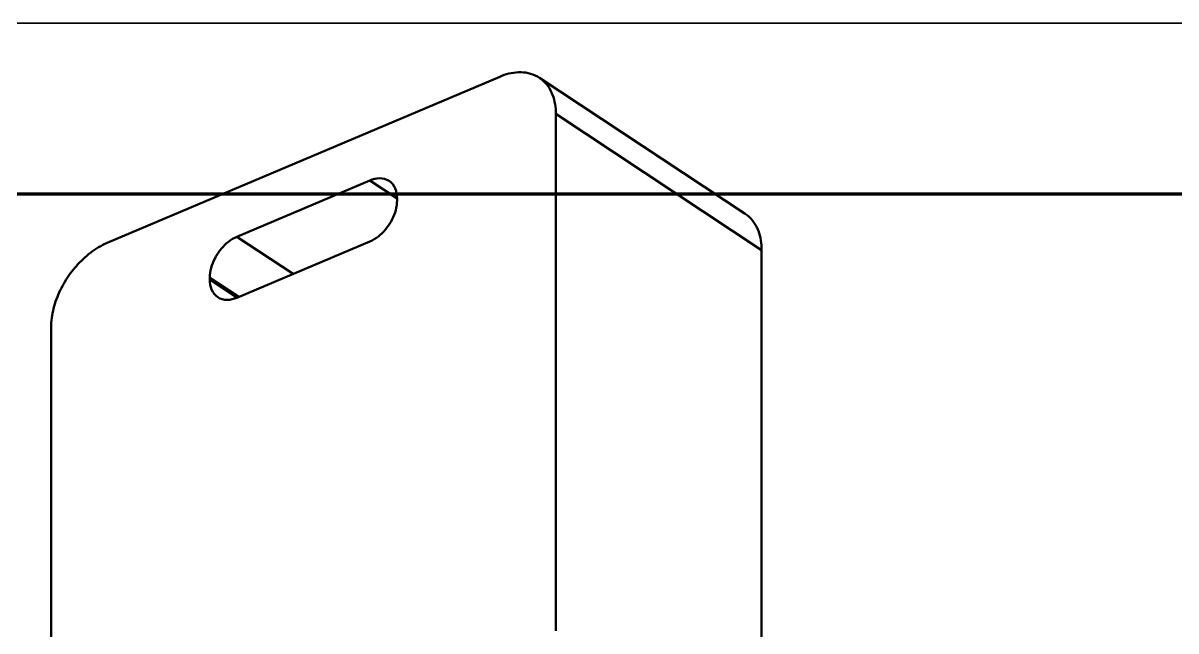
# Model space of a CAD drawing. Header units: millimetres. Extents: x 0 to 900, y 0 to 148.
# Drawn here: x 125.81 to 159.46, y 130.74 to 148.5 of the extents above; entities that cross this region are included whole.
import ezdxf

# ---------------------------------------------------------------- set-up
doc = ezdxf.new("R2010")
doc.units = ezdxf.units.MM
doc.header["$LTSCALE"] = 0.125
for name, color, linetype, lineweight in [('FRAME', 7, 'Continuous', 70), ('TITLE', 7, 'Continuous', 35), ('VISIBLE', 7, 'Continuous', 50)]:
    doc.layers.add(name, color=color, linetype=linetype, lineweight=lineweight)

msp = doc.modelspace()

# ---------------------------------------------------------------- linework, layer by layer
at = {"layer": 'FRAME'}
msp.add_lwpolyline([(5, 5), (205, 5), (205, 143.5), (5, 143.5)], close=True, dxfattribs=at)
at = {"layer": 'TITLE'}
msp.add_lwpolyline([(0, 0), (210, 0), (210, 148.5), (0, 148.5)], close=True, dxfattribs=at)
at = {"layer": 'VISIBLE'}
for p, q in [((128.265, 142.076), (139.722, 146.932)), ((140.881, 146.901), (146.888, 142.923)), ((141.362, 130.738), (141.362, 145.846)), ((147.368, 141.868), (141.362, 145.846)), ((135.934, 143.901), (132.053, 142.256)), ((136.726, 143.376), (135.934, 143.901)), ((136.726, 143.376), (136.726, 143.317)), ((133.693, 141.17), (132.053, 142.256)), ((135.934, 142.12), (132.053, 140.475)), ((147.368, 126.836), (147.368, 141.868)), ((131.26, 141.06), (131.26, 141)), ((132.108, 140.498), (131.26, 141.06)), ((132.053, 140.475), (131.26, 141)), ((126.625, 124.492), (126.625, 139.599))]:
    msp.add_line(p, q, dxfattribs=at)
for points in [[(140.881, 146.901), (140.821, 146.938), (140.757, 146.971), (140.692, 146.998), (140.624, 147.02), (140.555, 147.038), (140.485, 147.05), (140.415, 147.058), (140.344, 147.062), (140.273, 147.062), (140.202, 147.057), (140.131, 147.049), (140.061, 147.037), (139.991, 147.022), (139.923, 147.003), (139.855, 146.982), (139.788, 146.958), (139.722, 146.932)], [(141.362, 145.846), (141.36, 145.917), (141.356, 145.988), (141.349, 146.058), (141.339, 146.129), (141.326, 146.199), (141.31, 146.268), (141.29, 146.336), (141.266, 146.403), (141.239, 146.469), (141.208, 146.533), (141.173, 146.595), (141.134, 146.654), (141.091, 146.711), (141.044, 146.764), (140.993, 146.814), (140.939, 146.86), (140.881, 146.901)], [(135.934, 143.901), (136.002, 143.927), (136.073, 143.947), (136.144, 143.96), (136.217, 143.964), (136.29, 143.96), (136.362, 143.946), (136.43, 143.922), (136.494, 143.887)], [(136.494, 143.887), (136.552, 143.842), (136.601, 143.788), (136.642, 143.727), (136.674, 143.662), (136.698, 143.593), (136.714, 143.522), (136.724, 143.449), (136.726, 143.376)], [(136.726, 143.317), (136.724, 143.245), (136.716, 143.174), (136.704, 143.103), (136.687, 143.033), (136.667, 142.964), (136.643, 142.896), (136.615, 142.83), (136.584, 142.765), (136.551, 142.702), (136.514, 142.64), (136.474, 142.58), (136.432, 142.522), (136.387, 142.466), (136.339, 142.413), (136.288, 142.361), (136.235, 142.313), (136.18, 142.267), (136.122, 142.225), (136.062, 142.186), (135.999, 142.151), (135.934, 142.12)], [(147.368, 141.868), (147.367, 141.939), (147.363, 142.01), (147.356, 142.08), (147.346, 142.151), (147.333, 142.221), (147.316, 142.29), (147.297, 142.358), (147.273, 142.425), (147.246, 142.491), (147.215, 142.555), (147.18, 142.617), (147.141, 142.676), (147.098, 142.733), (147.051, 142.786), (147, 142.836), (146.946, 142.882), (146.888, 142.923)], [(128.265, 142.076), (128.2, 142.047), (128.136, 142.016), (128.074, 141.982), (128.012, 141.947), (127.952, 141.91), (127.892, 141.871), (127.834, 141.83), (127.777, 141.788), (127.721, 141.744), (127.667, 141.699), (127.613, 141.653), (127.561, 141.605), (127.51, 141.555), (127.46, 141.505), (127.411, 141.453), (127.364, 141.4), (127.318, 141.347), (127.273, 141.292), (127.229, 141.236), (127.186, 141.179), (127.145, 141.121), (127.105, 141.062), (127.067, 141.003), (127.03, 140.942), (126.994, 140.881), (126.96, 140.819), (126.927, 140.756), (126.895, 140.693), (126.865, 140.628), (126.836, 140.563), (126.809, 140.498), (126.784, 140.432), (126.76, 140.365), (126.738, 140.297), (126.718, 140.229), (126.699, 140.161), (126.683, 140.092), (126.668, 140.022), (126.655, 139.953), (126.645, 139.882), (126.636, 139.812), (126.63, 139.741), (126.626, 139.67), (126.625, 139.599)], [(131.26, 141.06), (131.263, 141.131), (131.271, 141.203), (131.283, 141.274), (131.3, 141.343), (131.32, 141.412), (131.344, 141.48), (131.372, 141.546), (131.402, 141.611), (131.436, 141.675), (131.473, 141.736), (131.513, 141.796), (131.555, 141.854), (131.6, 141.91), (131.648, 141.964), (131.698, 142.015), (131.751, 142.064), (131.807, 142.109), (131.865, 142.152), (131.925, 142.191), (131.988, 142.226), (132.053, 142.256)], [(131.493, 140.49), (131.435, 140.535), (131.386, 140.589), (131.345, 140.649), (131.313, 140.715), (131.289, 140.784), (131.273, 140.855), (131.263, 140.927), (131.26, 141)], [(132.053, 140.475), (131.985, 140.449), (131.914, 140.43), (131.842, 140.417), (131.77, 140.412), (131.697, 140.416), (131.625, 140.43), (131.556, 140.455), (131.493, 140.49)]]:
    msp.add_lwpolyline(points, dxfattribs=at)

doc.saveas('drawing.dxf')
